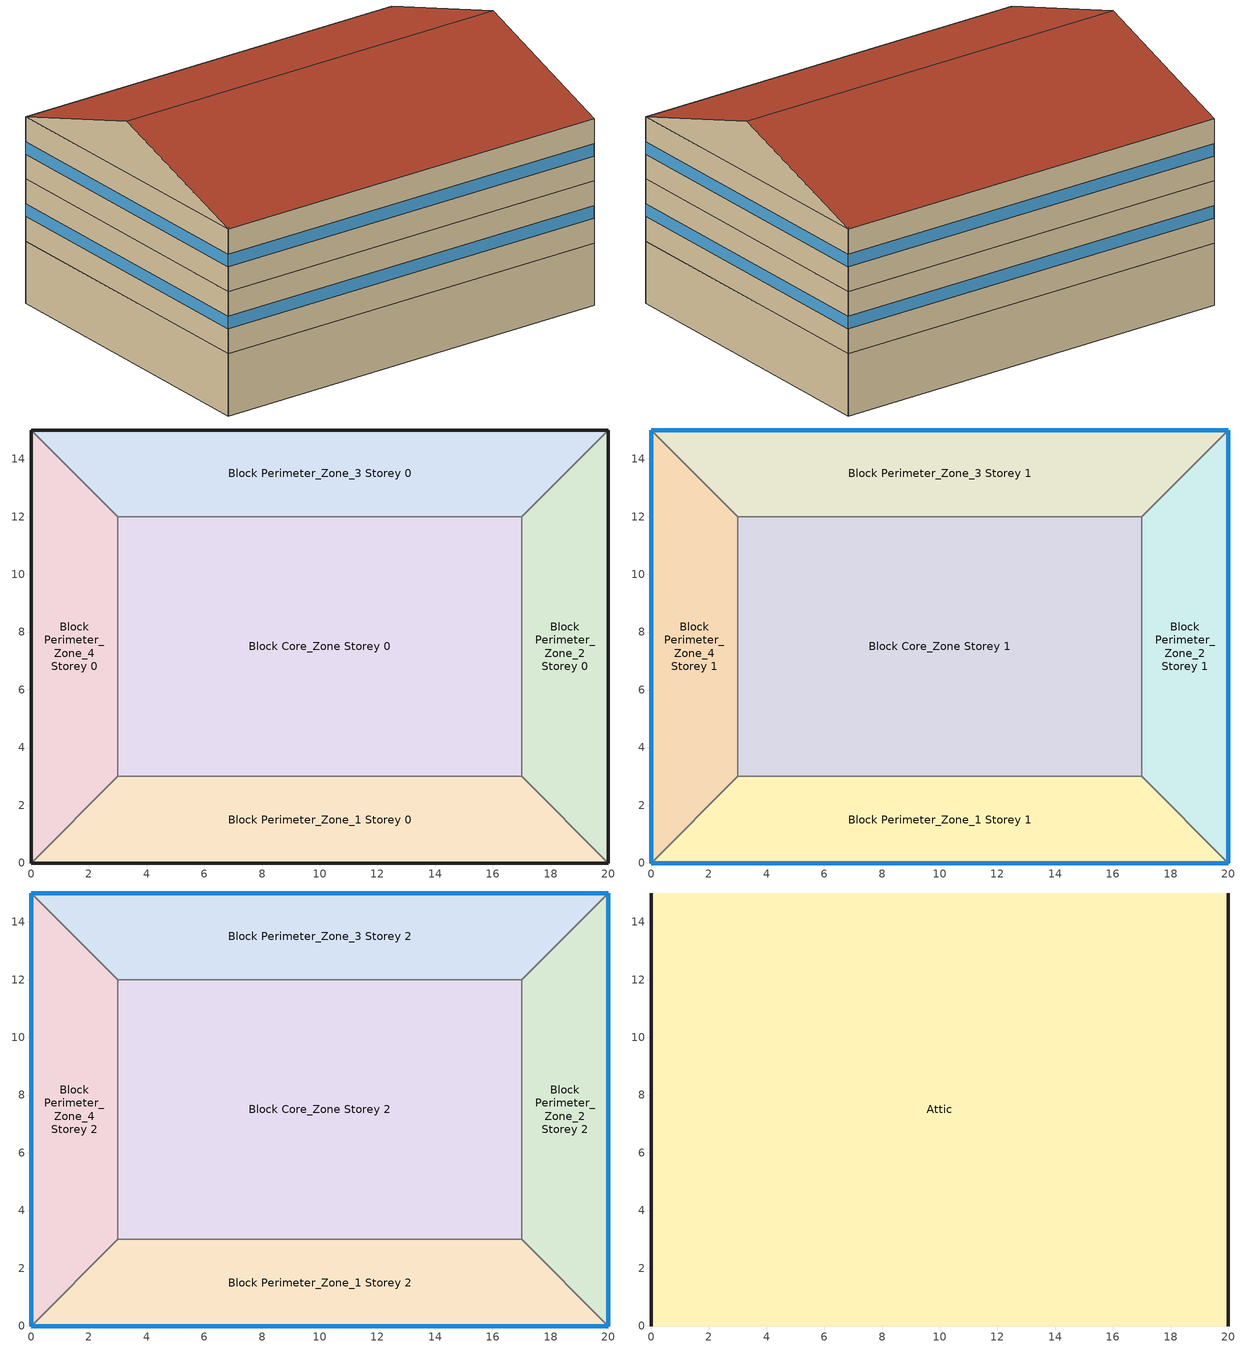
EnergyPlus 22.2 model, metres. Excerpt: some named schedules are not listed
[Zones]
Block Perimeter_Zone_1 Storey 0
 floor ground (GroundSlab): 17,3 20,0 0,0 3,3 z-3
 wall ground (GroundWall): 0,0 20,0 z-3:0
 wall to Block Perimeter_Zone_4 Storey 0 (Partition): 3,3 0,0 z-3:0
 wall to Block Perimeter_Zone_2 Storey 0 (Partition): 20,0 17,3 z-3:0
 wall to Block Core_Zone Storey 0 (Partition): 17,3 3,3 z-3:0
Block Perimeter_Zone_2 Storey 0
 floor ground (GroundSlab): 20,15 20,0 17,3 17,12 z-3
 wall ground (GroundWall): 20,0 20,15 z-3:0
 wall to Block Perimeter_Zone_3 Storey 0 (Partition): 20,15 17,12 z-3:0
 wall to Block Core_Zone Storey 0 (Partition): 17,12 17,3 z-3:0
Block Perimeter_Zone_3 Storey 0
 floor ground (GroundSlab): 20,15 17,12 3,12 0,15 z-3
 wall ground (GroundWall): 20,15 0,15 z-3:0
 wall to Block Perimeter_Zone_4 Storey 0 (Partition): 0,15 3,12 z-3:0
 wall to Block Core_Zone Storey 0 (Partition): 3,12 17,12 z-3:0
Block Perimeter_Zone_4 Storey 0
 floor ground (GroundSlab): 0,15 3,12 3,3 0,0 z-3
 wall ground (GroundWall): 0,15 0,0 z-3:0
 wall to Block Core_Zone Storey 0 (Partition): 3,3 3,12 z-3:0
Block Core_Zone Storey 0
 floor ground (GroundSlab): 17,12 17,3 3,3 3,12 z-3
Block Perimeter_Zone_1 Storey 1
 floor to Block Perimeter_Zone_1 Storey 0 (BasementCeiling_Reversed): 20,0 0,0 3,3 17,3 z0
 wall outside (Facade): 0,0 20,0 z0:3
 wall to Block Perimeter_Zone_4 Storey 1 (Partition): 3,3 0,0 z0:3
 wall to Block Perimeter_Zone_2 Storey 1 (Partition): 20,0 17,3 z0:3
 wall to Block Core_Zone Storey 1 (Partition): 17,3 3,3 z0:3
 window (single): 0.01,0 19.99,0 z1.2:1.8
Block Perimeter_Zone_2 Storey 1
 floor to Block Perimeter_Zone_2 Storey 0 (BasementCeiling_Reversed): 20,15 20,0 17,3 17,12 z0
 wall outside (Facade): 20,0 20,15 z0:3
 wall to Block Perimeter_Zone_3 Storey 1 (Partition): 20,15 17,12 z0:3
 wall to Block Core_Zone Storey 1 (Partition): 17,12 17,3 z0:3
 window (single): 20,0.01 20,14.99 z1.2:1.8
Block Perimeter_Zone_3 Storey 1
 floor to Block Perimeter_Zone_3 Storey 0 (BasementCeiling_Reversed): 20,15 17,12 3,12 0,15 z0
 wall outside (Facade): 20,15 0,15 z0:3
 wall to Block Perimeter_Zone_4 Storey 1 (Partition): 0,15 3,12 z0:3
 wall to Block Core_Zone Storey 1 (Partition): 3,12 17,12 z0:3
 window (single): 19.99,15 0.01,15 z1.2:1.8
Block Perimeter_Zone_4 Storey 1
 floor to Block Perimeter_Zone_4 Storey 0 (BasementCeiling_Reversed): 0,15 3,12 3,3 0,0 z0
 wall outside (Facade): 0,15 0,0 z0:3
 wall to Block Core_Zone Storey 1 (Partition): 3,3 3,12 z0:3
 window (single): 0,14.99 0,0.01 z1.2:1.8
Block Core_Zone Storey 1
 floor to Block Core_Zone Storey 0 (BasementCeiling_Reversed): 17,12 17,3 3,3 3,12 z0
Block Perimeter_Zone_1 Storey 2
 floor to Block Perimeter_Zone_1 Storey 1 (FloorCeiling_Reversed): 20,0 0,0 3,3 17,3 z3
 wall outside (Facade): 0,0 20,0 z3:6
 wall to Block Perimeter_Zone_4 Storey 2 (Partition): 3,3 0,0 z3:6
 wall to Block Perimeter_Zone_2 Storey 2 (Partition): 20,0 17,3 z3:6
 wall to Block Core_Zone Storey 2 (Partition): 17,3 3,3 z3:6
 window (single): 0.01,0 19.99,0 z4.2:4.8
Block Perimeter_Zone_2 Storey 2
 floor to Block Perimeter_Zone_2 Storey 1 (FloorCeiling_Reversed): 20,15 20,0 17,3 17,12 z3
 wall outside (Facade): 20,0 20,15 z3:6
 wall to Block Perimeter_Zone_3 Storey 2 (Partition): 20,15 17,12 z3:6
 wall to Block Core_Zone Storey 2 (Partition): 17,12 17,3 z3:6
 window (single): 20,0.01 20,14.99 z4.2:4.8
Block Perimeter_Zone_3 Storey 2
 floor to Block Perimeter_Zone_3 Storey 1 (FloorCeiling_Reversed): 20,15 17,12 3,12 0,15 z3
 wall outside (Facade): 20,15 0,15 z3:6
 wall to Block Perimeter_Zone_4 Storey 2 (Partition): 0,15 3,12 z3:6
 wall to Block Core_Zone Storey 2 (Partition): 3,12 17,12 z3:6
 window (single): 19.99,15 0.01,15 z4.2:4.8
Block Perimeter_Zone_4 Storey 2
 floor to Block Perimeter_Zone_4 Storey 1 (FloorCeiling_Reversed): 0,15 3,12 3,3 0,0 z3
 wall outside (Facade): 0,15 0,0 z3:6
 wall to Block Core_Zone Storey 2 (Partition): 3,3 3,12 z3:6
 window (single): 0,14.99 0,0.01 z4.2:4.8
Block Core_Zone Storey 2
 floor to Block Core_Zone Storey 1 (FloorCeiling_Reversed): 17,12 17,3 3,3 3,12 z3
Attic
 floor to Block Perimeter_Zone_1 Storey 2 (AtticFloor): 20,0 0,0 3,3 17,3 z6
 floor to Block Perimeter_Zone_2 Storey 2 (AtticFloor): 20,15 20,0 17,3 17,12 z6
 floor to Block Perimeter_Zone_3 Storey 2 (AtticFloor): 20,15 17,12 3,12 0,15 z6
 floor to Block Perimeter_Zone_4 Storey 2 (AtticFloor): 0,15 3,12 3,3 0,0 z6
 floor to Block Core_Zone Storey 2 (AtticFloor): 17,12 17,3 3,3 3,12 z6
 wall outside (Facade): 0,0,6 0,7.5,8.5 0,15,6; 20,0,6 20,15,6 20,7.5,8.5
 roof outside (AtticRoof): 0,7.5,8.5 0,0,6 20,0,6 20,7.5,8.5; 0,7.5,8.5 20,7.5,8.5 20,15,6 0,15,6
[Building]
None: North Axis=0; Terrain=Suburbs; Loads Convergence Tolerance Value=0.04; Temperature Convergence Tolerance Value=0.4; Solar Distribution=FullInteriorAndExterior; Maximum Number of Warmup Days=25; Minimum Number of Warmup Days=6
[Site:Location]
Boston-Logan.Intl.AP_MA_USA Design_Conditions: Latitude=42.36; Longitude=-71.01; Time Zone=-5; Elevation=3.7
[SizingPeriod:WeatherFileConditionType] Use Weather File Daylight Saving Period=Yes; Use Weather File Rain and Snow Indicators=Yes
Name | Period Selection | Day of Week for Start Day
Winter Extreme | WinterExtreme | WinterDesignDay
Summer Extreme | SummerExtreme | SummerDesignDay
[Site:GroundTemperature:BuildingSurface]
19.5916, 19.1052, 19, 19.1472, 19.8755, 20.6617, 21.3821, 21.8843, 22, 21.716, 21.0929, 20.3304
[MATERIAL] Specific Heat=880; Thermal Absorptance=0.7; Solar Absorptance=0.3; Visible Absorptance=0.3
Name | Roughness | Thickness | Conductivity | Density
Concrete_0.1m | MediumRough | 0.1 | 1.74 | 2400
XPS_0.05m | Smooth | 0.05 | 0.03 | 20
Gypsum_0.01m | MediumRough | 0.01 | 0.36 | 800
EPS_0.05m | Smooth | 0.05 | 0.03 | 10
[WINDOWMATERIAL:SIMPLEGLAZINGSYSTEM]
single: UFactor=1; Solar Heat Gain Coefficient=0.7; Visible Transmittance=0.5
[CONSTRUCTION]
AtticRoof; AtticFloor: Concrete_0.1m, XPS_0.05m, Gypsum_0.01m
Facade; InternalMass: Concrete_0.1m, Gypsum_0.01m
Partition: Concrete_0.1m, Gypsum_0.01m, XPS_0.05m
FloorCeiling_Reversed: Gypsum_0.01m, EPS_0.05m, XPS_0.05m, Concrete_0.1m
BasementCeiling_Reversed: Gypsum_0.01m, XPS_0.05m, Concrete_0.1m
GroundSlab; GroundWall: Concrete_0.1m, XPS_0.05m
single: single
[ZONE] Type=1; Multiplier=1; Ceiling Height=autocalculate; Volume=autocalculate; Floor Area=autocalculate; Part of Total Floor Area=Yes
Block Perimeter_Zone_1 Storey 0; Block Perimeter_Zone_1 Storey 1; Block Perimeter_Zone_1 Storey 2; Block Perimeter_Zone_2 Storey 0; Block Perimeter_Zone_2 Storey 1; Block Perimeter_Zone_2 Storey 2; Block Perimeter_Zone_3 Storey 0; Block Perimeter_Zone_3 Storey 1; Block Perimeter_Zone_3 Storey 2; Block Perimeter_Zone_4 Storey 0; Block Perimeter_Zone_4 Storey 1; Block Perimeter_Zone_4 Storey 2; Block Core_Zone Storey 0; Block Core_Zone Storey 1; Block Core_Zone Storey 2; Attic
[INTERNALMASS] Construction=InternalMass
Name | Zone or ZoneList | Surface Area
Block Perimeter_Zone_1 Storey 0_InternalMass | Block Perimeter_Zone_1 Storey 0 | 10.2
Block Perimeter_Zone_1 Storey 1_InternalMass | Block Perimeter_Zone_1 Storey 1 | 10.2
Block Perimeter_Zone_1 Storey 2_InternalMass | Block Perimeter_Zone_1 Storey 2 | 10.2
Block Perimeter_Zone_2 Storey 0_InternalMass | Block Perimeter_Zone_2 Storey 0 | 7.2
Block Perimeter_Zone_2 Storey 1_InternalMass | Block Perimeter_Zone_2 Storey 1 | 7.2
Block Perimeter_Zone_2 Storey 2_InternalMass | Block Perimeter_Zone_2 Storey 2 | 7.2
Block Perimeter_Zone_3 Storey 0_InternalMass | Block Perimeter_Zone_3 Storey 0 | 10.2
Block Perimeter_Zone_3 Storey 1_InternalMass | Block Perimeter_Zone_3 Storey 1 | 10.2
Block Perimeter_Zone_3 Storey 2_InternalMass | Block Perimeter_Zone_3 Storey 2 | 10.2
Block Perimeter_Zone_4 Storey 0_InternalMass | Block Perimeter_Zone_4 Storey 0 | 7.2
Block Perimeter_Zone_4 Storey 1_InternalMass | Block Perimeter_Zone_4 Storey 1 | 7.2
Block Perimeter_Zone_4 Storey 2_InternalMass | Block Perimeter_Zone_4 Storey 2 | 7.2
Block Core_Zone Storey 0_InternalMass | Block Core_Zone Storey 0 | 25.2
Block Core_Zone Storey 1_InternalMass | Block Core_Zone Storey 1 | 25.2
Block Core_Zone Storey 2_InternalMass | Block Core_Zone Storey 2 | 25.2
Attic_InternalMass | Attic | 60
[PEOPLE] Number of People Schedule=Occupancy_Year; Number of People Calculation Method=People/Area; Fraction Radiant=0.3; Sensible Heat Fraction=autocalculate; Carbon Dioxide Generation Rate=3.82e-08; Enable ASHRAE 55 Comfort Warnings=No; Mean Radiant Temperature Calculation Type=EnclosureAveraged; Clothing Insulation Calculation Method=ClothingInsulationSchedule; Cold Stress Temperature Threshold=15.56; Heat Stress Temperature Threshold=30
Name | Zone or ZoneList or Space or SpaceList | People per Floor Area | Activity Level Schedule
Block Perimeter_Zone_1 Storey 1_residential_PEOPLE | Block Perimeter_Zone_1 Storey 1 | 0.01 | Block Perimeter_Zone_1 Storey 1_residential_PEOPLE_Activity_Schedule
Block Perimeter_Zone_1 Storey 2_residential_PEOPLE | Block Perimeter_Zone_1 Storey 2 | 0.01 | Block Perimeter_Zone_1 Storey 2_residential_PEOPLE_Activity_Schedule
Block Perimeter_Zone_2 Storey 1_residential_PEOPLE | Block Perimeter_Zone_2 Storey 1 | 0.01 | Block Perimeter_Zone_2 Storey 1_residential_PEOPLE_Activity_Schedule
Block Perimeter_Zone_2 Storey 2_residential_PEOPLE | Block Perimeter_Zone_2 Storey 2 | 0.01 | Block Perimeter_Zone_2 Storey 2_residential_PEOPLE_Activity_Schedule
Block Perimeter_Zone_3 Storey 1_residential_PEOPLE | Block Perimeter_Zone_3 Storey 1 | 0.01 | Block Perimeter_Zone_3 Storey 1_residential_PEOPLE_Activity_Schedule
Block Perimeter_Zone_3 Storey 2_residential_PEOPLE | Block Perimeter_Zone_3 Storey 2 | 0.01 | Block Perimeter_Zone_3 Storey 2_residential_PEOPLE_Activity_Schedule
Block Perimeter_Zone_4 Storey 1_residential_PEOPLE | Block Perimeter_Zone_4 Storey 1 | 0.01 | Block Perimeter_Zone_4 Storey 1_residential_PEOPLE_Activity_Schedule
Block Perimeter_Zone_4 Storey 2_residential_PEOPLE | Block Perimeter_Zone_4 Storey 2 | 0.01 | Block Perimeter_Zone_4 Storey 2_residential_PEOPLE_Activity_Schedule
Block Core_Zone Storey 1_residential_PEOPLE | Block Core_Zone Storey 1 | 0.01 | Block Core_Zone Storey 1_residential_PEOPLE_Activity_Schedule
Block Core_Zone Storey 2_residential_PEOPLE | Block Core_Zone Storey 2 | 0.01 | Block Core_Zone Storey 2_residential_PEOPLE_Activity_Schedule
Block Perimeter_Zone_1 Storey 0_residential_PEOPLE | Block Perimeter_Zone_1 Storey 0 | 0 | Block Perimeter_Zone_1 Storey 0_residential_PEOPLE_Activity_Schedule
Block Perimeter_Zone_2 Storey 0_residential_PEOPLE | Block Perimeter_Zone_2 Storey 0 | 0 | Block Perimeter_Zone_2 Storey 0_residential_PEOPLE_Activity_Schedule
Block Perimeter_Zone_3 Storey 0_residential_PEOPLE | Block Perimeter_Zone_3 Storey 0 | 0 | Block Perimeter_Zone_3 Storey 0_residential_PEOPLE_Activity_Schedule
Block Perimeter_Zone_4 Storey 0_residential_PEOPLE | Block Perimeter_Zone_4 Storey 0 | 0 | Block Perimeter_Zone_4 Storey 0_residential_PEOPLE_Activity_Schedule
Block Core_Zone Storey 0_residential_PEOPLE | Block Core_Zone Storey 0 | 0 | Block Core_Zone Storey 0_residential_PEOPLE_Activity_Schedule
[LIGHTS] Schedule=Lights_Year; Design Level Calculation Method=Watts/Area; Return Air Fraction=0; Fraction Radiant=0.42; Fraction Visible=0.18; Fraction Replaceable=1; Return Air Fraction Calculated from Plenum Temperature=No; Return Air Fraction Function of Plenum Temperature Coefficient 1=0; Return Air Fraction Function of Plenum Temperature Coefficient 2=0
Name | Zone or ZoneList or Space or SpaceList | Watts per Floor Area
Block Perimeter_Zone_1 Storey 1_old_warm_residential_LIGHTS | Block Perimeter_Zone_1 Storey 1 | 16
Block Perimeter_Zone_1 Storey 2_old_warm_residential_LIGHTS | Block Perimeter_Zone_1 Storey 2 | 16
Block Perimeter_Zone_2 Storey 1_old_warm_residential_LIGHTS | Block Perimeter_Zone_2 Storey 1 | 16
Block Perimeter_Zone_2 Storey 2_old_warm_residential_LIGHTS | Block Perimeter_Zone_2 Storey 2 | 16
Block Perimeter_Zone_3 Storey 1_old_warm_residential_LIGHTS | Block Perimeter_Zone_3 Storey 1 | 16
Block Perimeter_Zone_3 Storey 2_old_warm_residential_LIGHTS | Block Perimeter_Zone_3 Storey 2 | 16
Block Perimeter_Zone_4 Storey 1_old_warm_residential_LIGHTS | Block Perimeter_Zone_4 Storey 1 | 16
Block Perimeter_Zone_4 Storey 2_old_warm_residential_LIGHTS | Block Perimeter_Zone_4 Storey 2 | 16
Block Core_Zone Storey 1_old_warm_residential_LIGHTS | Block Core_Zone Storey 1 | 16
Block Core_Zone Storey 2_old_warm_residential_LIGHTS | Block Core_Zone Storey 2 | 16
Block Perimeter_Zone_1 Storey 0_old_warm_residential_LIGHTS | Block Perimeter_Zone_1 Storey 0 | 0
Block Perimeter_Zone_2 Storey 0_old_warm_residential_LIGHTS | Block Perimeter_Zone_2 Storey 0 | 0
Block Perimeter_Zone_3 Storey 0_old_warm_residential_LIGHTS | Block Perimeter_Zone_3 Storey 0 | 0
Block Perimeter_Zone_4 Storey 0_old_warm_residential_LIGHTS | Block Perimeter_Zone_4 Storey 0 | 0
Block Core_Zone Storey 0_old_warm_residential_LIGHTS | Block Core_Zone Storey 0 | 0
[ELECTRICEQUIPMENT] Schedule=Equipment_Year; Design Level Calculation Method=Watts/Area; Fraction Latent=0; Fraction Radiant=0.2; Fraction Lost=0
Name | Zone or ZoneList or Space or SpaceList | Watts per Floor Area
Block Perimeter_Zone_1 Storey 1_old_residential_EQUIPMENT | Block Perimeter_Zone_1 Storey 1 | 20
Block Perimeter_Zone_1 Storey 2_old_residential_EQUIPMENT | Block Perimeter_Zone_1 Storey 2 | 20
Block Perimeter_Zone_2 Storey 1_old_residential_EQUIPMENT | Block Perimeter_Zone_2 Storey 1 | 20
Block Perimeter_Zone_2 Storey 2_old_residential_EQUIPMENT | Block Perimeter_Zone_2 Storey 2 | 20
Block Perimeter_Zone_3 Storey 1_old_residential_EQUIPMENT | Block Perimeter_Zone_3 Storey 1 | 20
Block Perimeter_Zone_3 Storey 2_old_residential_EQUIPMENT | Block Perimeter_Zone_3 Storey 2 | 20
Block Perimeter_Zone_4 Storey 1_old_residential_EQUIPMENT | Block Perimeter_Zone_4 Storey 1 | 20
Block Perimeter_Zone_4 Storey 2_old_residential_EQUIPMENT | Block Perimeter_Zone_4 Storey 2 | 20
Block Core_Zone Storey 1_old_residential_EQUIPMENT | Block Core_Zone Storey 1 | 20
Block Core_Zone Storey 2_old_residential_EQUIPMENT | Block Core_Zone Storey 2 | 20
Block Perimeter_Zone_1 Storey 0_old_residential_EQUIPMENT | Block Perimeter_Zone_1 Storey 0 | 0
Block Perimeter_Zone_2 Storey 0_old_residential_EQUIPMENT | Block Perimeter_Zone_2 Storey 0 | 0
Block Perimeter_Zone_3 Storey 0_old_residential_EQUIPMENT | Block Perimeter_Zone_3 Storey 0 | 0
Block Perimeter_Zone_4 Storey 0_old_residential_EQUIPMENT | Block Perimeter_Zone_4 Storey 0 | 0
Block Core_Zone Storey 0_old_residential_EQUIPMENT | Block Core_Zone Storey 0 | 0
[ZONEINFILTRATION:DESIGNFLOWRATE] Design Flow Rate Calculation Method=AirChanges/Hour; Flow Rate per Exterior Surface Area=0; Air Changes per Hour=0.3; Constant Term Coefficient=1; Temperature Term Coefficient=0; Velocity Term Coefficient=0; Velocity Squared Term Coefficient=0; Density Basis=Outdoor
Name | Zone or ZoneList or Space or SpaceList | Schedule
Block Perimeter_Zone_1 Storey 1_office_unweatherized_INFILTRATION | Block Perimeter_Zone_1 Storey 1 | Block Perimeter_Zone_1 Storey 1_office_unweatherized_INFILTRATION_Schedule
Block Perimeter_Zone_1 Storey 2_office_unweatherized_INFILTRATION | Block Perimeter_Zone_1 Storey 2 | Block Perimeter_Zone_1 Storey 2_office_unweatherized_INFILTRATION_Schedule
Block Perimeter_Zone_2 Storey 1_office_unweatherized_INFILTRATION | Block Perimeter_Zone_2 Storey 1 | Block Perimeter_Zone_2 Storey 1_office_unweatherized_INFILTRATION_Schedule
Block Perimeter_Zone_2 Storey 2_office_unweatherized_INFILTRATION | Block Perimeter_Zone_2 Storey 2 | Block Perimeter_Zone_2 Storey 2_office_unweatherized_INFILTRATION_Schedule
Block Perimeter_Zone_3 Storey 1_office_unweatherized_INFILTRATION | Block Perimeter_Zone_3 Storey 1 | Block Perimeter_Zone_3 Storey 1_office_unweatherized_INFILTRATION_Schedule
Block Perimeter_Zone_3 Storey 2_office_unweatherized_INFILTRATION | Block Perimeter_Zone_3 Storey 2 | Block Perimeter_Zone_3 Storey 2_office_unweatherized_INFILTRATION_Schedule
Block Perimeter_Zone_4 Storey 1_office_unweatherized_INFILTRATION | Block Perimeter_Zone_4 Storey 1 | Block Perimeter_Zone_4 Storey 1_office_unweatherized_INFILTRATION_Schedule
Block Perimeter_Zone_4 Storey 2_office_unweatherized_INFILTRATION | Block Perimeter_Zone_4 Storey 2 | Block Perimeter_Zone_4 Storey 2_office_unweatherized_INFILTRATION_Schedule
Block Core_Zone Storey 1_office_unweatherized_INFILTRATION | Block Core_Zone Storey 1 | Block Core_Zone Storey 1_office_unweatherized_INFILTRATION_Schedule
Block Core_Zone Storey 2_office_unweatherized_INFILTRATION | Block Core_Zone Storey 2 | Block Core_Zone Storey 2_office_unweatherized_INFILTRATION_Schedule
Block Perimeter_Zone_1 Storey 0_office_unweatherized_INFILTRATION | Block Perimeter_Zone_1 Storey 0 | Block Perimeter_Zone_1 Storey 0_office_unweatherized_INFILTRATION_Schedule
Block Perimeter_Zone_2 Storey 0_office_unweatherized_INFILTRATION | Block Perimeter_Zone_2 Storey 0 | Block Perimeter_Zone_2 Storey 0_office_unweatherized_INFILTRATION_Schedule
Block Perimeter_Zone_3 Storey 0_office_unweatherized_INFILTRATION | Block Perimeter_Zone_3 Storey 0 | Block Perimeter_Zone_3 Storey 0_office_unweatherized_INFILTRATION_Schedule
Block Perimeter_Zone_4 Storey 0_office_unweatherized_INFILTRATION | Block Perimeter_Zone_4 Storey 0 | Block Perimeter_Zone_4 Storey 0_office_unweatherized_INFILTRATION_Schedule
Block Core_Zone Storey 0_office_unweatherized_INFILTRATION | Block Core_Zone Storey 0 | Block Core_Zone Storey 0_office_unweatherized_INFILTRATION_Schedule
[DesignSpecification:OutdoorAir] Outdoor Air Method=Sum; Outdoor Air Flow per Person=0.006; Outdoor Air Flow per Zone Floor Area=0.0002; Outdoor Air Flow per Zone=0
SZ DSOA Block Perimeter_Zone_1 Storey 1; SZ DSOA Block Perimeter_Zone_1 Storey 2; SZ DSOA Block Perimeter_Zone_2 Storey 1; SZ DSOA Block Perimeter_Zone_2 Storey 2; SZ DSOA Block Perimeter_Zone_3 Storey 1; SZ DSOA Block Perimeter_Zone_3 Storey 2; SZ DSOA Block Perimeter_Zone_4 Storey 1; SZ DSOA Block Perimeter_Zone_4 Storey 2; SZ DSOA Block Core_Zone Storey 1; SZ DSOA Block Core_Zone Storey 2; SZ DSOA Block Perimeter_Zone_1 Storey 0; SZ DSOA Block Perimeter_Zone_2 Storey 0; SZ DSOA Block Perimeter_Zone_3 Storey 0; SZ DSOA Block Perimeter_Zone_4 Storey 0; SZ DSOA Block Core_Zone Storey 0
[Sizing:Zone] Zone Cooling Design Supply Air Temperature Input Method=SupplyAirTemperature; Zone Cooling Design Supply Air Temperature=13; Zone Heating Design Supply Air Temperature Input Method=SupplyAirTemperature; Zone Heating Design Supply Air Temperature=30; Zone Cooling Design Supply Air Humidity Ratio=0.0077; Zone Heating Design Supply Air Humidity Ratio=0.0156; Cooling Design Air Flow Method=DesignDay; Cooling Design Air Flow Rate=0; Cooling Minimum Air Flow Fraction=0; Heating Design Air Flow Method=DesignDay; Heating Design Air Flow Rate=0; Heating Maximum Air Flow Fraction=0
Name | Design Specification Outdoor Air Object
Block Perimeter_Zone_1 Storey 1 | SZ DSOA Block Perimeter_Zone_1 Storey 1
Block Perimeter_Zone_1 Storey 2 | SZ DSOA Block Perimeter_Zone_1 Storey 2
Block Perimeter_Zone_2 Storey 1 | SZ DSOA Block Perimeter_Zone_2 Storey 1
Block Perimeter_Zone_2 Storey 2 | SZ DSOA Block Perimeter_Zone_2 Storey 2
Block Perimeter_Zone_3 Storey 1 | SZ DSOA Block Perimeter_Zone_3 Storey 1
Block Perimeter_Zone_3 Storey 2 | SZ DSOA Block Perimeter_Zone_3 Storey 2
Block Perimeter_Zone_4 Storey 1 | SZ DSOA Block Perimeter_Zone_4 Storey 1
Block Perimeter_Zone_4 Storey 2 | SZ DSOA Block Perimeter_Zone_4 Storey 2
Block Core_Zone Storey 1 | SZ DSOA Block Core_Zone Storey 1
Block Core_Zone Storey 2 | SZ DSOA Block Core_Zone Storey 2
Block Perimeter_Zone_1 Storey 0 | SZ DSOA Block Perimeter_Zone_1 Storey 0
Block Perimeter_Zone_2 Storey 0 | SZ DSOA Block Perimeter_Zone_2 Storey 0
Block Perimeter_Zone_3 Storey 0 | SZ DSOA Block Perimeter_Zone_3 Storey 0
Block Perimeter_Zone_4 Storey 0 | SZ DSOA Block Perimeter_Zone_4 Storey 0
Block Core_Zone Storey 0 | SZ DSOA Block Core_Zone Storey 0
[ZoneControl:Thermostat] Control Type Schedule=HVACTemplate-Always 4
Name | Zone or ZoneList | Control 1
Block Perimeter_Zone_1 Storey 1 Thermostat | Block Perimeter_Zone_1 Storey 1 | Block Perimeter_Zone_1 Storey 1_warm_residential_THERMOSTAT Dual SP Control
Block Perimeter_Zone_1 Storey 2 Thermostat | Block Perimeter_Zone_1 Storey 2 | Block Perimeter_Zone_1 Storey 2_warm_residential_THERMOSTAT Dual SP Control
Block Perimeter_Zone_2 Storey 1 Thermostat | Block Perimeter_Zone_2 Storey 1 | Block Perimeter_Zone_2 Storey 1_warm_residential_THERMOSTAT Dual SP Control
Block Perimeter_Zone_2 Storey 2 Thermostat | Block Perimeter_Zone_2 Storey 2 | Block Perimeter_Zone_2 Storey 2_warm_residential_THERMOSTAT Dual SP Control
Block Perimeter_Zone_3 Storey 1 Thermostat | Block Perimeter_Zone_3 Storey 1 | Block Perimeter_Zone_3 Storey 1_warm_residential_THERMOSTAT Dual SP Control
Block Perimeter_Zone_3 Storey 2 Thermostat | Block Perimeter_Zone_3 Storey 2 | Block Perimeter_Zone_3 Storey 2_warm_residential_THERMOSTAT Dual SP Control
Block Perimeter_Zone_4 Storey 1 Thermostat | Block Perimeter_Zone_4 Storey 1 | Block Perimeter_Zone_4 Storey 1_warm_residential_THERMOSTAT Dual SP Control
Block Perimeter_Zone_4 Storey 2 Thermostat | Block Perimeter_Zone_4 Storey 2 | Block Perimeter_Zone_4 Storey 2_warm_residential_THERMOSTAT Dual SP Control
Block Core_Zone Storey 1 Thermostat | Block Core_Zone Storey 1 | Block Core_Zone Storey 1_warm_residential_THERMOSTAT Dual SP Control
Block Core_Zone Storey 2 Thermostat | Block Core_Zone Storey 2 | Block Core_Zone Storey 2_warm_residential_THERMOSTAT Dual SP Control
Block Perimeter_Zone_1 Storey 0 Thermostat | Block Perimeter_Zone_1 Storey 0 | Block Perimeter_Zone_1 Storey 0_warm_residential_THERMOSTAT Dual SP Control
Block Perimeter_Zone_2 Storey 0 Thermostat | Block Perimeter_Zone_2 Storey 0 | Block Perimeter_Zone_2 Storey 0_warm_residential_THERMOSTAT Dual SP Control
Block Perimeter_Zone_3 Storey 0 Thermostat | Block Perimeter_Zone_3 Storey 0 | Block Perimeter_Zone_3 Storey 0_warm_residential_THERMOSTAT Dual SP Control
Block Perimeter_Zone_4 Storey 0 Thermostat | Block Perimeter_Zone_4 Storey 0 | Block Perimeter_Zone_4 Storey 0_warm_residential_THERMOSTAT Dual SP Control
Block Core_Zone Storey 0 Thermostat | Block Core_Zone Storey 0 | Block Core_Zone Storey 0_warm_residential_THERMOSTAT Dual SP Control
[ThermostatSetpoint:DualSetpoint] Heating Setpoint Temperature Schedule=Heating_Year; Cooling Setpoint Temperature Schedule=Cooling_Year
Block Perimeter_Zone_1 Storey 1_warm_residential_THERMOSTAT Dual SP Control; Block Perimeter_Zone_1 Storey 2_warm_residential_THERMOSTAT Dual SP Control; Block Perimeter_Zone_2 Storey 1_warm_residential_THERMOSTAT Dual SP Control; Block Perimeter_Zone_2 Storey 2_warm_residential_THERMOSTAT Dual SP Control; Block Perimeter_Zone_3 Storey 1_warm_residential_THERMOSTAT Dual SP Control; Block Perimeter_Zone_3 Storey 2_warm_residential_THERMOSTAT Dual SP Control; Block Perimeter_Zone_4 Storey 1_warm_residential_THERMOSTAT Dual SP Control; Block Perimeter_Zone_4 Storey 2_warm_residential_THERMOSTAT Dual SP Control; Block Core_Zone Storey 1_warm_residential_THERMOSTAT Dual SP Control; Block Core_Zone Storey 2_warm_residential_THERMOSTAT Dual SP Control; Block Perimeter_Zone_1 Storey 0_warm_residential_THERMOSTAT Dual SP Control; Block Perimeter_Zone_2 Storey 0_warm_residential_THERMOSTAT Dual SP Control; Block Perimeter_Zone_3 Storey 0_warm_residential_THERMOSTAT Dual SP Control; Block Perimeter_Zone_4 Storey 0_warm_residential_THERMOSTAT Dual SP Control; Block Core_Zone Storey 0_warm_residential_THERMOSTAT Dual SP Control
[Zone equipment]
Block Perimeter_Zone_1 Storey 1: Block Perimeter_Zone_1 Storey 1 Ideal Loads Air System
Block Perimeter_Zone_1 Storey 2: Block Perimeter_Zone_1 Storey 2 Ideal Loads Air System
Block Perimeter_Zone_2 Storey 1: Block Perimeter_Zone_2 Storey 1 Ideal Loads Air System
Block Perimeter_Zone_2 Storey 2: Block Perimeter_Zone_2 Storey 2 Ideal Loads Air System
Block Perimeter_Zone_3 Storey 1: Block Perimeter_Zone_3 Storey 1 Ideal Loads Air System
Block Perimeter_Zone_3 Storey 2: Block Perimeter_Zone_3 Storey 2 Ideal Loads Air System
Block Perimeter_Zone_4 Storey 1: Block Perimeter_Zone_4 Storey 1 Ideal Loads Air System
Block Perimeter_Zone_4 Storey 2: Block Perimeter_Zone_4 Storey 2 Ideal Loads Air System
Block Core_Zone Storey 1: Block Core_Zone Storey 1 Ideal Loads Air System
Block Core_Zone Storey 2: Block Core_Zone Storey 2 Ideal Loads Air System
Block Perimeter_Zone_1 Storey 0: Block Perimeter_Zone_1 Storey 0 Ideal Loads Air System
Block Perimeter_Zone_2 Storey 0: Block Perimeter_Zone_2 Storey 0 Ideal Loads Air System
Block Perimeter_Zone_3 Storey 0: Block Perimeter_Zone_3 Storey 0 Ideal Loads Air System
Block Perimeter_Zone_4 Storey 0: Block Perimeter_Zone_4 Storey 0 Ideal Loads Air System
Block Core_Zone Storey 0: Block Core_Zone Storey 0 Ideal Loads Air System
[WATERUSE:EQUIPMENT] EndUse Subcategory=Domestic Hot Water; Flow Rate Fraction Schedule=WaterUse_Year
Name | Peak Flow Rate | Target Temperature Schedule | Hot Water Supply Temperature Schedule | Cold Water Supply Temperature Schedule | Zone
Block Perimeter_Zone_1 Storey 1_residential_good_WATER | 2.82153e-06 | Block Perimeter_Zone_1 Storey 1_residential_good_WATER_TargetWaterTemperatureSch | Block Perimeter_Zone_1 Storey 1_residential_good_WATER_TargetWaterTemperatureSch | Block Perimeter_Zone_1 Storey 1_residential_good_WATER_InletWaterTemperatureSch | Block Perimeter_Zone_1 Storey 1
Block Perimeter_Zone_1 Storey 2_residential_good_WATER | 2.82153e-06 | Block Perimeter_Zone_1 Storey 2_residential_good_WATER_TargetWaterTemperatureSch | Block Perimeter_Zone_1 Storey 2_residential_good_WATER_TargetWaterTemperatureSch | Block Perimeter_Zone_1 Storey 2_residential_good_WATER_InletWaterTemperatureSch | Block Perimeter_Zone_1 Storey 2
Block Perimeter_Zone_2 Storey 1_residential_good_WATER | 1.99167e-06 | Block Perimeter_Zone_2 Storey 1_residential_good_WATER_TargetWaterTemperatureSch | Block Perimeter_Zone_2 Storey 1_residential_good_WATER_TargetWaterTemperatureSch | Block Perimeter_Zone_2 Storey 1_residential_good_WATER_InletWaterTemperatureSch | Block Perimeter_Zone_2 Storey 1
Block Perimeter_Zone_2 Storey 2_residential_good_WATER | 1.99167e-06 | Block Perimeter_Zone_2 Storey 2_residential_good_WATER_TargetWaterTemperatureSch | Block Perimeter_Zone_2 Storey 2_residential_good_WATER_TargetWaterTemperatureSch | Block Perimeter_Zone_2 Storey 2_residential_good_WATER_InletWaterTemperatureSch | Block Perimeter_Zone_2 Storey 2
Block Perimeter_Zone_3 Storey 1_residential_good_WATER | 2.82153e-06 | Block Perimeter_Zone_3 Storey 1_residential_good_WATER_TargetWaterTemperatureSch | Block Perimeter_Zone_3 Storey 1_residential_good_WATER_TargetWaterTemperatureSch | Block Perimeter_Zone_3 Storey 1_residential_good_WATER_InletWaterTemperatureSch | Block Perimeter_Zone_3 Storey 1
Block Perimeter_Zone_3 Storey 2_residential_good_WATER | 2.82153e-06 | Block Perimeter_Zone_3 Storey 2_residential_good_WATER_TargetWaterTemperatureSch | Block Perimeter_Zone_3 Storey 2_residential_good_WATER_TargetWaterTemperatureSch | Block Perimeter_Zone_3 Storey 2_residential_good_WATER_InletWaterTemperatureSch | Block Perimeter_Zone_3 Storey 2
Block Perimeter_Zone_4 Storey 1_residential_good_WATER | 1.99167e-06 | Block Perimeter_Zone_4 Storey 1_residential_good_WATER_TargetWaterTemperatureSch | Block Perimeter_Zone_4 Storey 1_residential_good_WATER_TargetWaterTemperatureSch | Block Perimeter_Zone_4 Storey 1_residential_good_WATER_InletWaterTemperatureSch | Block Perimeter_Zone_4 Storey 1
Block Perimeter_Zone_4 Storey 2_residential_good_WATER | 1.99167e-06 | Block Perimeter_Zone_4 Storey 2_residential_good_WATER_TargetWaterTemperatureSch | Block Perimeter_Zone_4 Storey 2_residential_good_WATER_TargetWaterTemperatureSch | Block Perimeter_Zone_4 Storey 2_residential_good_WATER_InletWaterTemperatureSch | Block Perimeter_Zone_4 Storey 2
Block Core_Zone Storey 1_residential_good_WATER | 6.97083e-06 | Block Core_Zone Storey 1_residential_good_WATER_TargetWaterTemperatureSch | Block Core_Zone Storey 1_residential_good_WATER_TargetWaterTemperatureSch | Block Core_Zone Storey 1_residential_good_WATER_InletWaterTemperatureSch | Block Core_Zone Storey 1
Block Core_Zone Storey 2_residential_good_WATER | 6.97083e-06 | Block Core_Zone Storey 2_residential_good_WATER_TargetWaterTemperatureSch | Block Core_Zone Storey 2_residential_good_WATER_TargetWaterTemperatureSch | Block Core_Zone Storey 2_residential_good_WATER_InletWaterTemperatureSch | Block Core_Zone Storey 2
Block Perimeter_Zone_1 Storey 0_residential_good_WATER | 0 | Block Perimeter_Zone_1 Storey 0_residential_good_WATER_TargetWaterTemperatureSch | Block Perimeter_Zone_1 Storey 0_residential_good_WATER_TargetWaterTemperatureSch | Block Perimeter_Zone_1 Storey 0_residential_good_WATER_InletWaterTemperatureSch | Block Perimeter_Zone_1 Storey 0
Block Perimeter_Zone_2 Storey 0_residential_good_WATER | 0 | Block Perimeter_Zone_2 Storey 0_residential_good_WATER_TargetWaterTemperatureSch | Block Perimeter_Zone_2 Storey 0_residential_good_WATER_TargetWaterTemperatureSch | Block Perimeter_Zone_2 Storey 0_residential_good_WATER_InletWaterTemperatureSch | Block Perimeter_Zone_2 Storey 0
Block Perimeter_Zone_3 Storey 0_residential_good_WATER | 0 | Block Perimeter_Zone_3 Storey 0_residential_good_WATER_TargetWaterTemperatureSch | Block Perimeter_Zone_3 Storey 0_residential_good_WATER_TargetWaterTemperatureSch | Block Perimeter_Zone_3 Storey 0_residential_good_WATER_InletWaterTemperatureSch | Block Perimeter_Zone_3 Storey 0
Block Perimeter_Zone_4 Storey 0_residential_good_WATER | 0 | Block Perimeter_Zone_4 Storey 0_residential_good_WATER_TargetWaterTemperatureSch | Block Perimeter_Zone_4 Storey 0_residential_good_WATER_TargetWaterTemperatureSch | Block Perimeter_Zone_4 Storey 0_residential_good_WATER_InletWaterTemperatureSch | Block Perimeter_Zone_4 Storey 0
Block Core_Zone Storey 0_residential_good_WATER | 0 | Block Core_Zone Storey 0_residential_good_WATER_TargetWaterTemperatureSch | Block Core_Zone Storey 0_residential_good_WATER_TargetWaterTemperatureSch | Block Core_Zone Storey 0_residential_good_WATER_InletWaterTemperatureSch | Block Core_Zone Storey 0
[SCHEDULE:WEEK:DAILY]
w_Block Perimeter_Zone_1 Storey 1_residential_PEOPLE_Activity_Schedule_00: d_Block Perimeter_Zone_1 Storey 1_residential_PEOPLE_Activity_Schedule_00, d_Block Perimeter_Zone_1 Storey 1_residential_PEOPLE_Activity_Schedule_00, d_Block Perimeter_Zone_1 Storey 1_residential_PEOPLE_Activity_Schedule_00, d_Block Perimeter_Zone_1 Storey 1_residential_PEOPLE_Activity_Schedule_00, d_Block Perimeter_Zone_1 Storey 1_residential_PEOPLE_Activity_Schedule_00, d_Block Perimeter_Zone_1 Storey 1_residential_PEOPLE_Activity_Schedule_00, d_Block Perimeter_Zone_1 Storey 1_residential_PEOPLE_Activity_Schedule_00, d_Block Perimeter_Zone_1 Storey 1_residential_PEOPLE_Activity_Schedule_00, d_Block Perimeter_Zone_1 Storey 1_residential_PEOPLE_Activity_Schedule_00, d_Block Perimeter_Zone_1 Storey 1_residential_PEOPLE_Activity_Schedule_00, d_Block Perimeter_Zone_1 Storey 1_residential_PEOPLE_Activity_Schedule_00, d_Block Perimeter_Zone_1 Storey 1_residential_PEOPLE_Activity_Schedule_00
Occupancy_RegularWeek: Occupancy_Sunday, Occupancy_Monday, Occupancy_Tuesday, Occupancy_Wednesday, Occupancy_Thursday, Occupancy_Friday, Occupancy_Saturday, Occupancy_Sunday, d_AllOn_00, d_AllOn_00, Occupancy_Monday, Occupancy_Monday
Occupancy_All_Monday: Occupancy_Monday, Occupancy_Monday, Occupancy_Monday, Occupancy_Monday, Occupancy_Monday, Occupancy_Monday, Occupancy_Monday, Occupancy_Monday, d_AllOn_00, d_AllOn_00, Occupancy_Monday, Occupancy_Monday
w_Block Perimeter_Zone_1 Storey 2_residential_PEOPLE_Activity_Schedule_00: d_Block Perimeter_Zone_1 Storey 2_residential_PEOPLE_Activity_Schedule_00, d_Block Perimeter_Zone_1 Storey 2_residential_PEOPLE_Activity_Schedule_00, d_Block Perimeter_Zone_1 Storey 2_residential_PEOPLE_Activity_Schedule_00, d_Block Perimeter_Zone_1 Storey 2_residential_PEOPLE_Activity_Schedule_00, d_Block Perimeter_Zone_1 Storey 2_residential_PEOPLE_Activity_Schedule_00, d_Block Perimeter_Zone_1 Storey 2_residential_PEOPLE_Activity_Schedule_00, d_Block Perimeter_Zone_1 Storey 2_residential_PEOPLE_Activity_Schedule_00, d_Block Perimeter_Zone_1 Storey 2_residential_PEOPLE_Activity_Schedule_00, d_Block Perimeter_Zone_1 Storey 2_residential_PEOPLE_Activity_Schedule_00, d_Block Perimeter_Zone_1 Storey 2_residential_PEOPLE_Activity_Schedule_00, d_Block Perimeter_Zone_1 Storey 2_residential_PEOPLE_Activity_Schedule_00, d_Block Perimeter_Zone_1 Storey 2_residential_PEOPLE_Activity_Schedule_00
w_Block Perimeter_Zone_2 Storey 1_residential_PEOPLE_Activity_Schedule_00: d_Block Perimeter_Zone_2 Storey 1_residential_PEOPLE_Activity_Schedule_00, d_Block Perimeter_Zone_2 Storey 1_residential_PEOPLE_Activity_Schedule_00, d_Block Perimeter_Zone_2 Storey 1_residential_PEOPLE_Activity_Schedule_00, d_Block Perimeter_Zone_2 Storey 1_residential_PEOPLE_Activity_Schedule_00, d_Block Perimeter_Zone_2 Storey 1_residential_PEOPLE_Activity_Schedule_00, d_Block Perimeter_Zone_2 Storey 1_residential_PEOPLE_Activity_Schedule_00, d_Block Perimeter_Zone_2 Storey 1_residential_PEOPLE_Activity_Schedule_00, d_Block Perimeter_Zone_2 Storey 1_residential_PEOPLE_Activity_Schedule_00, d_Block Perimeter_Zone_2 Storey 1_residential_PEOPLE_Activity_Schedule_00, d_Block Perimeter_Zone_2 Storey 1_residential_PEOPLE_Activity_Schedule_00, d_Block Perimeter_Zone_2 Storey 1_residential_PEOPLE_Activity_Schedule_00, d_Block Perimeter_Zone_2 Storey 1_residential_PEOPLE_Activity_Schedule_00
w_Block Perimeter_Zone_2 Storey 2_residential_PEOPLE_Activity_Schedule_00: d_Block Perimeter_Zone_2 Storey 2_residential_PEOPLE_Activity_Schedule_00, d_Block Perimeter_Zone_2 Storey 2_residential_PEOPLE_Activity_Schedule_00, d_Block Perimeter_Zone_2 Storey 2_residential_PEOPLE_Activity_Schedule_00, d_Block Perimeter_Zone_2 Storey 2_residential_PEOPLE_Activity_Schedule_00, d_Block Perimeter_Zone_2 Storey 2_residential_PEOPLE_Activity_Schedule_00, d_Block Perimeter_Zone_2 Storey 2_residential_PEOPLE_Activity_Schedule_00, d_Block Perimeter_Zone_2 Storey 2_residential_PEOPLE_Activity_Schedule_00, d_Block Perimeter_Zone_2 Storey 2_residential_PEOPLE_Activity_Schedule_00, d_Block Perimeter_Zone_2 Storey 2_residential_PEOPLE_Activity_Schedule_00, d_Block Perimeter_Zone_2 Storey 2_residential_PEOPLE_Activity_Schedule_00, d_Block Perimeter_Zone_2 Storey 2_residential_PEOPLE_Activity_Schedule_00, d_Block Perimeter_Zone_2 Storey 2_residential_PEOPLE_Activity_Schedule_00
w_Block Perimeter_Zone_3 Storey 1_residential_PEOPLE_Activity_Schedule_00: d_Block Perimeter_Zone_3 Storey 1_residential_PEOPLE_Activity_Schedule_00, d_Block Perimeter_Zone_3 Storey 1_residential_PEOPLE_Activity_Schedule_00, d_Block Perimeter_Zone_3 Storey 1_residential_PEOPLE_Activity_Schedule_00, d_Block Perimeter_Zone_3 Storey 1_residential_PEOPLE_Activity_Schedule_00, d_Block Perimeter_Zone_3 Storey 1_residential_PEOPLE_Activity_Schedule_00, d_Block Perimeter_Zone_3 Storey 1_residential_PEOPLE_Activity_Schedule_00, d_Block Perimeter_Zone_3 Storey 1_residential_PEOPLE_Activity_Schedule_00, d_Block Perimeter_Zone_3 Storey 1_residential_PEOPLE_Activity_Schedule_00, d_Block Perimeter_Zone_3 Storey 1_residential_PEOPLE_Activity_Schedule_00, d_Block Perimeter_Zone_3 Storey 1_residential_PEOPLE_Activity_Schedule_00, d_Block Perimeter_Zone_3 Storey 1_residential_PEOPLE_Activity_Schedule_00, d_Block Perimeter_Zone_3 Storey 1_residential_PEOPLE_Activity_Schedule_00
w_Block Perimeter_Zone_3 Storey 2_residential_PEOPLE_Activity_Schedule_00: d_Block Perimeter_Zone_3 Storey 2_residential_PEOPLE_Activity_Schedule_00, d_Block Perimeter_Zone_3 Storey 2_residential_PEOPLE_Activity_Schedule_00, d_Block Perimeter_Zone_3 Storey 2_residential_PEOPLE_Activity_Schedule_00, d_Block Perimeter_Zone_3 Storey 2_residential_PEOPLE_Activity_Schedule_00, d_Block Perimeter_Zone_3 Storey 2_residential_PEOPLE_Activity_Schedule_00, d_Block Perimeter_Zone_3 Storey 2_residential_PEOPLE_Activity_Schedule_00, d_Block Perimeter_Zone_3 Storey 2_residential_PEOPLE_Activity_Schedule_00, d_Block Perimeter_Zone_3 Storey 2_residential_PEOPLE_Activity_Schedule_00, d_Block Perimeter_Zone_3 Storey 2_residential_PEOPLE_Activity_Schedule_00, d_Block Perimeter_Zone_3 Storey 2_residential_PEOPLE_Activity_Schedule_00, d_Block Perimeter_Zone_3 Storey 2_residential_PEOPLE_Activity_Schedule_00, d_Block Perimeter_Zone_3 Storey 2_residential_PEOPLE_Activity_Schedule_00
[SCHEDULE:YEAR]
Lights_Year: Lights_RegularWeek, 1, 1, 1, 31, Lights_RegularWeek, 2, 1, 2, 28, Lights_RegularWeek, 3, 1, 3, 31, Lights_RegularWeek, 4, 1, 4, 30, Lights_RegularWeek, 5, 1, 5, 31, Lights_RegularWeek, 6, 1, 6, 30, Lights_All_Monday, 7, 1, 7, 31, Lights_All_Monday, 8, 1, 8, 31, Lights_All_Monday, 9, 1, 9, 30, Lights_All_Monday, 10, 1, 10, 31, Lights_All_Monday, 11, 1, 11, 30, Lights_All_Monday, 12, 1, 12, 31
Block Perimeter_Zone_1 Storey 1_residential_PEOPLE_Activity_Schedule: w_Block Perimeter_Zone_1 Storey 1_residential_PEOPLE_Activity_Schedule_00, 1, 1, 12, 31
Occupancy_Year: Occupancy_RegularWeek, 1, 1, 1, 31, Occupancy_RegularWeek, 2, 1, 2, 28, Occupancy_RegularWeek, 3, 1, 3, 31, Occupancy_RegularWeek, 4, 1, 4, 30, Occupancy_RegularWeek, 5, 1, 5, 31, Occupancy_RegularWeek, 6, 1, 6, 30, Occupancy_All_Monday, 7, 1, 7, 31, Occupancy_All_Monday, 8, 1, 8, 31, Occupancy_All_Monday, 9, 1, 9, 30, Occupancy_All_Monday, 10, 1, 10, 31, Occupancy_All_Monday, 11, 1, 11, 30, Occupancy_All_Monday, 12, 1, 12, 31
Equipment_Year: Equipment_RegularWeek, 1, 1, 1, 31, Equipment_RegularWeek, 2, 1, 2, 28, Equipment_RegularWeek, 3, 1, 3, 31, Equipment_RegularWeek, 4, 1, 4, 30, Equipment_RegularWeek, 5, 1, 5, 31, Equipment_RegularWeek, 6, 1, 6, 30, Equipment_All_Monday, 7, 1, 7, 31, Equipment_All_Monday, 8, 1, 8, 31, Equipment_All_Monday, 9, 1, 9, 30, Equipment_All_Monday, 10, 1, 10, 31, Equipment_All_Monday, 11, 1, 11, 30, Equipment_All_Monday, 12, 1, 12, 31
Block Perimeter_Zone_1 Storey 1_residential_good_WATER_TargetWaterTemperatureSch: w_Block Perimeter_Zone_1 Storey 1_residential_good_WATER_TargetWaterTemperatureSch_00, 1, 1, 12, 31
Block Perimeter_Zone_1 Storey 1_residential_good_WATER_InletWaterTemperatureSch: w_Block Perimeter_Zone_1 Storey 1_residential_good_WATER_InletWaterTemperatureSch_00, 1, 1, 12, 31
WaterUse_Year: WaterUse_RegularWeek, 1, 1, 1, 31, WaterUse_RegularWeek, 2, 1, 2, 28, WaterUse_RegularWeek, 3, 1, 3, 31, WaterUse_RegularWeek, 4, 1, 4, 30, WaterUse_RegularWeek, 5, 1, 5, 31, WaterUse_RegularWeek, 6, 1, 6, 30, WaterUse_All_Monday, 7, 1, 7, 31, WaterUse_All_Monday, 8, 1, 8, 31, WaterUse_All_Monday, 9, 1, 9, 30, WaterUse_All_Monday, 10, 1, 10, 31, WaterUse_All_Monday, 11, 1, 11, 30, WaterUse_All_Monday, 12, 1, 12, 31
Block Perimeter_Zone_1 Storey 1_office_unweatherized_INFILTRATION_Schedule: w_Block Perimeter_Zone_1 Storey 1_office_unweatherized_INFILTRATION_Schedule_00, 1, 1, 12, 31
Block Perimeter_Zone_1 Storey 2_residential_PEOPLE_Activity_Schedule: w_Block Perimeter_Zone_1 Storey 2_residential_PEOPLE_Activity_Schedule_00, 1, 1, 12, 31
Block Perimeter_Zone_1 Storey 2_residential_good_WATER_TargetWaterTemperatureSch: w_Block Perimeter_Zone_1 Storey 2_residential_good_WATER_TargetWaterTemperatureSch_00, 1, 1, 12, 31
Block Perimeter_Zone_1 Storey 2_residential_good_WATER_InletWaterTemperatureSch: w_Block Perimeter_Zone_1 Storey 2_residential_good_WATER_InletWaterTemperatureSch_00, 1, 1, 12, 31
Block Perimeter_Zone_1 Storey 2_office_unweatherized_INFILTRATION_Schedule: w_Block Perimeter_Zone_1 Storey 2_office_unweatherized_INFILTRATION_Schedule_00, 1, 1, 12, 31
Block Perimeter_Zone_2 Storey 1_residential_PEOPLE_Activity_Schedule: w_Block Perimeter_Zone_2 Storey 1_residential_PEOPLE_Activity_Schedule_00, 1, 1, 12, 31
Block Perimeter_Zone_2 Storey 1_residential_good_WATER_TargetWaterTemperatureSch: w_Block Perimeter_Zone_2 Storey 1_residential_good_WATER_TargetWaterTemperatureSch_00, 1, 1, 12, 31
Block Perimeter_Zone_2 Storey 1_residential_good_WATER_InletWaterTemperatureSch: w_Block Perimeter_Zone_2 Storey 1_residential_good_WATER_InletWaterTemperatureSch_00, 1, 1, 12, 31
Block Perimeter_Zone_2 Storey 1_office_unweatherized_INFILTRATION_Schedule: w_Block Perimeter_Zone_2 Storey 1_office_unweatherized_INFILTRATION_Schedule_00, 1, 1, 12, 31
Block Perimeter_Zone_2 Storey 2_residential_PEOPLE_Activity_Schedule: w_Block Perimeter_Zone_2 Storey 2_residential_PEOPLE_Activity_Schedule_00, 1, 1, 12, 31
Block Perimeter_Zone_2 Storey 2_residential_good_WATER_TargetWaterTemperatureSch: w_Block Perimeter_Zone_2 Storey 2_residential_good_WATER_TargetWaterTemperatureSch_00, 1, 1, 12, 31
Block Perimeter_Zone_2 Storey 2_residential_good_WATER_InletWaterTemperatureSch: w_Block Perimeter_Zone_2 Storey 2_residential_good_WATER_InletWaterTemperatureSch_00, 1, 1, 12, 31
Block Perimeter_Zone_2 Storey 2_office_unweatherized_INFILTRATION_Schedule: w_Block Perimeter_Zone_2 Storey 2_office_unweatherized_INFILTRATION_Schedule_00, 1, 1, 12, 31
Block Perimeter_Zone_3 Storey 1_residential_PEOPLE_Activity_Schedule: w_Block Perimeter_Zone_3 Storey 1_residential_PEOPLE_Activity_Schedule_00, 1, 1, 12, 31
Block Perimeter_Zone_3 Storey 1_residential_good_WATER_TargetWaterTemperatureSch: w_Block Perimeter_Zone_3 Storey 1_residential_good_WATER_TargetWaterTemperatureSch_00, 1, 1, 12, 31
Block Perimeter_Zone_3 Storey 1_residential_good_WATER_InletWaterTemperatureSch: w_Block Perimeter_Zone_3 Storey 1_residential_good_WATER_InletWaterTemperatureSch_00, 1, 1, 12, 31
Block Perimeter_Zone_3 Storey 1_office_unweatherized_INFILTRATION_Schedule: w_Block Perimeter_Zone_3 Storey 1_office_unweatherized_INFILTRATION_Schedule_00, 1, 1, 12, 31
Block Perimeter_Zone_3 Storey 2_residential_PEOPLE_Activity_Schedule: w_Block Perimeter_Zone_3 Storey 2_residential_PEOPLE_Activity_Schedule_00, 1, 1, 12, 31
Block Perimeter_Zone_3 Storey 2_residential_good_WATER_TargetWaterTemperatureSch: w_Block Perimeter_Zone_3 Storey 2_residential_good_WATER_TargetWaterTemperatureSch_00, 1, 1, 12, 31
Block Perimeter_Zone_3 Storey 2_residential_good_WATER_InletWaterTemperatureSch: w_Block Perimeter_Zone_3 Storey 2_residential_good_WATER_InletWaterTemperatureSch_00, 1, 1, 12, 31
Block Perimeter_Zone_3 Storey 2_office_unweatherized_INFILTRATION_Schedule: w_Block Perimeter_Zone_3 Storey 2_office_unweatherized_INFILTRATION_Schedule_00, 1, 1, 12, 31
Block Perimeter_Zone_4 Storey 1_residential_PEOPLE_Activity_Schedule: w_Block Perimeter_Zone_4 Storey 1_residential_PEOPLE_Activity_Schedule_00, 1, 1, 12, 31
Block Perimeter_Zone_4 Storey 1_residential_good_WATER_TargetWaterTemperatureSch: w_Block Perimeter_Zone_4 Storey 1_residential_good_WATER_TargetWaterTemperatureSch_00, 1, 1, 12, 31
Block Perimeter_Zone_4 Storey 1_residential_good_WATER_InletWaterTemperatureSch: w_Block Perimeter_Zone_4 Storey 1_residential_good_WATER_InletWaterTemperatureSch_00, 1, 1, 12, 31
Block Perimeter_Zone_4 Storey 1_office_unweatherized_INFILTRATION_Schedule: w_Block Perimeter_Zone_4 Storey 1_office_unweatherized_INFILTRATION_Schedule_00, 1, 1, 12, 31
Block Perimeter_Zone_4 Storey 2_residential_PEOPLE_Activity_Schedule: w_Block Perimeter_Zone_4 Storey 2_residential_PEOPLE_Activity_Schedule_00, 1, 1, 12, 31
Block Perimeter_Zone_4 Storey 2_residential_good_WATER_TargetWaterTemperatureSch: w_Block Perimeter_Zone_4 Storey 2_residential_good_WATER_TargetWaterTemperatureSch_00, 1, 1, 12, 31
Block Perimeter_Zone_4 Storey 2_residential_good_WATER_InletWaterTemperatureSch: w_Block Perimeter_Zone_4 Storey 2_residential_good_WATER_InletWaterTemperatureSch_00, 1, 1, 12, 31
Block Perimeter_Zone_4 Storey 2_office_unweatherized_INFILTRATION_Schedule: w_Block Perimeter_Zone_4 Storey 2_office_unweatherized_INFILTRATION_Schedule_00, 1, 1, 12, 31
Block Core_Zone Storey 1_residential_PEOPLE_Activity_Schedule: w_Block Core_Zone Storey 1_residential_PEOPLE_Activity_Schedule_00, 1, 1, 12, 31
Block Core_Zone Storey 1_residential_good_WATER_TargetWaterTemperatureSch: w_Block Core_Zone Storey 1_residential_good_WATER_TargetWaterTemperatureSch_00, 1, 1, 12, 31
Block Core_Zone Storey 1_residential_good_WATER_InletWaterTemperatureSch: w_Block Core_Zone Storey 1_residential_good_WATER_InletWaterTemperatureSch_00, 1, 1, 12, 31
Block Core_Zone Storey 1_office_unweatherized_INFILTRATION_Schedule: w_Block Core_Zone Storey 1_office_unweatherized_INFILTRATION_Schedule_00, 1, 1, 12, 31
Block Core_Zone Storey 2_residential_PEOPLE_Activity_Schedule: w_Block Core_Zone Storey 2_residential_PEOPLE_Activity_Schedule_00, 1, 1, 12, 31
Block Core_Zone Storey 2_residential_good_WATER_TargetWaterTemperatureSch: w_Block Core_Zone Storey 2_residential_good_WATER_TargetWaterTemperatureSch_00, 1, 1, 12, 31
Block Core_Zone Storey 2_residential_good_WATER_InletWaterTemperatureSch: w_Block Core_Zone Storey 2_residential_good_WATER_InletWaterTemperatureSch_00, 1, 1, 12, 31
Block Core_Zone Storey 2_office_unweatherized_INFILTRATION_Schedule: w_Block Core_Zone Storey 2_office_unweatherized_INFILTRATION_Schedule_00, 1, 1, 12, 31
Block Perimeter_Zone_1 Storey 0_residential_PEOPLE_Activity_Schedule: w_Block Perimeter_Zone_1 Storey 0_residential_PEOPLE_Activity_Schedule_00, 1, 1, 12, 31
Block Perimeter_Zone_1 Storey 0_residential_good_WATER_TargetWaterTemperatureSch: w_Block Perimeter_Zone_1 Storey 0_residential_good_WATER_TargetWaterTemperatureSch_00, 1, 1, 12, 31
Block Perimeter_Zone_1 Storey 0_residential_good_WATER_InletWaterTemperatureSch: w_Block Perimeter_Zone_1 Storey 0_residential_good_WATER_InletWaterTemperatureSch_00, 1, 1, 12, 31
Block Perimeter_Zone_1 Storey 0_office_unweatherized_INFILTRATION_Schedule: w_Block Perimeter_Zone_1 Storey 0_office_unweatherized_INFILTRATION_Schedule_00, 1, 1, 12, 31
Block Perimeter_Zone_2 Storey 0_residential_PEOPLE_Activity_Schedule: w_Block Perimeter_Zone_2 Storey 0_residential_PEOPLE_Activity_Schedule_00, 1, 1, 12, 31
Block Perimeter_Zone_2 Storey 0_residential_good_WATER_TargetWaterTemperatureSch: w_Block Perimeter_Zone_2 Storey 0_residential_good_WATER_TargetWaterTemperatureSch_00, 1, 1, 12, 31
Block Perimeter_Zone_2 Storey 0_residential_good_WATER_InletWaterTemperatureSch: w_Block Perimeter_Zone_2 Storey 0_residential_good_WATER_InletWaterTemperatureSch_00, 1, 1, 12, 31
Block Perimeter_Zone_2 Storey 0_office_unweatherized_INFILTRATION_Schedule: w_Block Perimeter_Zone_2 Storey 0_office_unweatherized_INFILTRATION_Schedule_00, 1, 1, 12, 31
Block Perimeter_Zone_3 Storey 0_residential_PEOPLE_Activity_Schedule: w_Block Perimeter_Zone_3 Storey 0_residential_PEOPLE_Activity_Schedule_00, 1, 1, 12, 31
Block Perimeter_Zone_3 Storey 0_residential_good_WATER_TargetWaterTemperatureSch: w_Block Perimeter_Zone_3 Storey 0_residential_good_WATER_TargetWaterTemperatureSch_00, 1, 1, 12, 31
Block Perimeter_Zone_3 Storey 0_residential_good_WATER_InletWaterTemperatureSch: w_Block Perimeter_Zone_3 Storey 0_residential_good_WATER_InletWaterTemperatureSch_00, 1, 1, 12, 31
Block Perimeter_Zone_3 Storey 0_office_unweatherized_INFILTRATION_Schedule: w_Block Perimeter_Zone_3 Storey 0_office_unweatherized_INFILTRATION_Schedule_00, 1, 1, 12, 31
Block Perimeter_Zone_4 Storey 0_residential_PEOPLE_Activity_Schedule: w_Block Perimeter_Zone_4 Storey 0_residential_PEOPLE_Activity_Schedule_00, 1, 1, 12, 31
Block Perimeter_Zone_4 Storey 0_residential_good_WATER_TargetWaterTemperatureSch: w_Block Perimeter_Zone_4 Storey 0_residential_good_WATER_TargetWaterTemperatureSch_00, 1, 1, 12, 31
Block Perimeter_Zone_4 Storey 0_residential_good_WATER_InletWaterTemperatureSch: w_Block Perimeter_Zone_4 Storey 0_residential_good_WATER_InletWaterTemperatureSch_00, 1, 1, 12, 31
Block Perimeter_Zone_4 Storey 0_office_unweatherized_INFILTRATION_Schedule: w_Block Perimeter_Zone_4 Storey 0_office_unweatherized_INFILTRATION_Schedule_00, 1, 1, 12, 31
Block Core_Zone Storey 0_residential_PEOPLE_Activity_Schedule: w_Block Core_Zone Storey 0_residential_PEOPLE_Activity_Schedule_00, 1, 1, 12, 31
Block Core_Zone Storey 0_residential_good_WATER_TargetWaterTemperatureSch: w_Block Core_Zone Storey 0_residential_good_WATER_TargetWaterTemperatureSch_00, 1, 1, 12, 31
Block Core_Zone Storey 0_residential_good_WATER_InletWaterTemperatureSch: w_Block Core_Zone Storey 0_residential_good_WATER_InletWaterTemperatureSch_00, 1, 1, 12, 31
Block Core_Zone Storey 0_office_unweatherized_INFILTRATION_Schedule: w_Block Core_Zone Storey 0_office_unweatherized_INFILTRATION_Schedule_00, 1, 1, 12, 31
[Schedule:Compact]
HVACTemplate-Always 4: Through: 12/31, For: AllDays, Until: 24:00, 4
